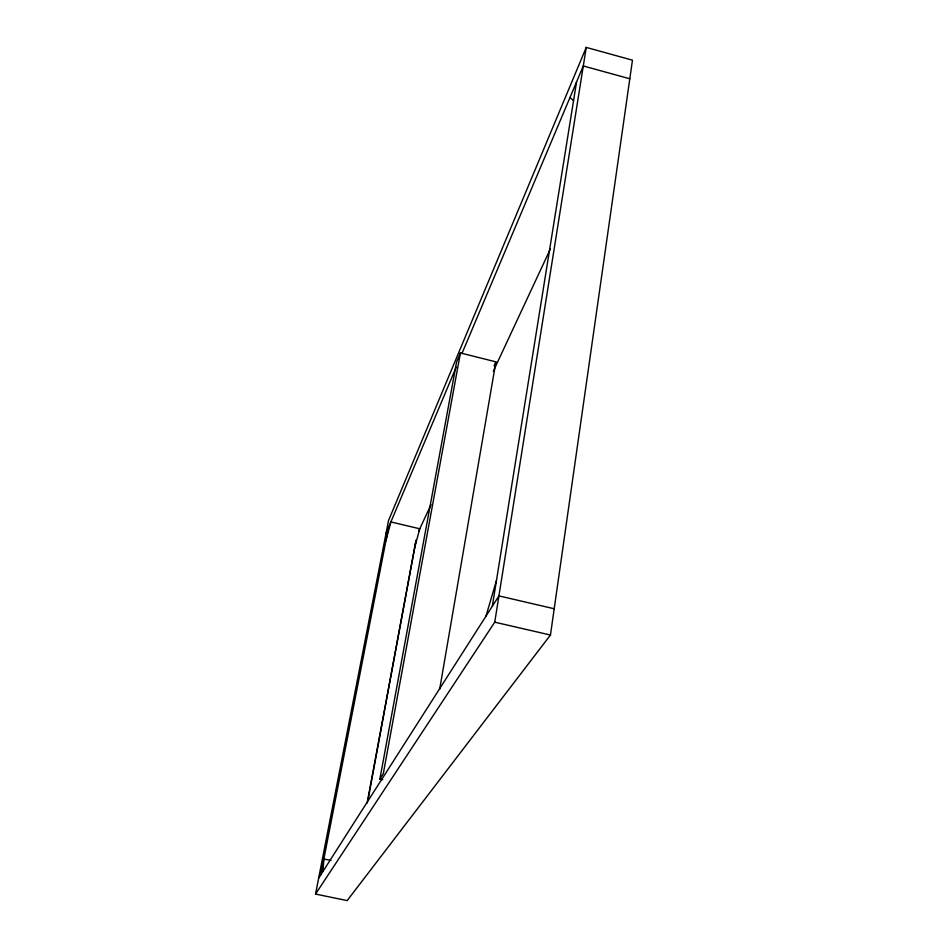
<?xml version="1.0" encoding="UTF-8"?>
<svg xmlns="http://www.w3.org/2000/svg" width="948" height="948" viewBox="0 0 948 948"><rect width="100%" height="100%" fill="white"/><g stroke="black" fill="none" stroke-linecap="round" stroke-linejoin="round"><path stroke-width="1.42" d="M322.936 871.449L323.872 858.959L331.053 860.464M550.456 635.03L632.458 60.186L586.243 47.4L388.55 520.511L315.542 894.059L347.169 900.6L550.456 635.03L494.738 622.184L315.542 894.059M494.738 622.184L586.243 47.4M492.332 606.222L576.55 81.955M439.671 689.267L495.899 361.852L460.42 352.952L456.581 362.089L379.875 779.066L382.731 779.683M460.42 352.952L383.312 773.651L379.875 779.066M367.919 800.444L415.947 540.514M367.149 803.039L416.101 540.159M320.768 874.838L388.502 527.586M385.789 541.118L390.884 521.945L419.786 528.783L414.56 547.873M485.945 616.212L496.432 580.674M386.014 533.499L456.178 367.208M461.937 353.568L583.293 65.969L629.816 78.779M494.109 365.715L495.899 361.852M418.672 531.153L431.02 504.68M493.339 371.189L550.338 249.051M318.647 878.168L498.921 595.901L554.201 608.758M569.985 97.502L573.552 100.607"/></g></svg>
